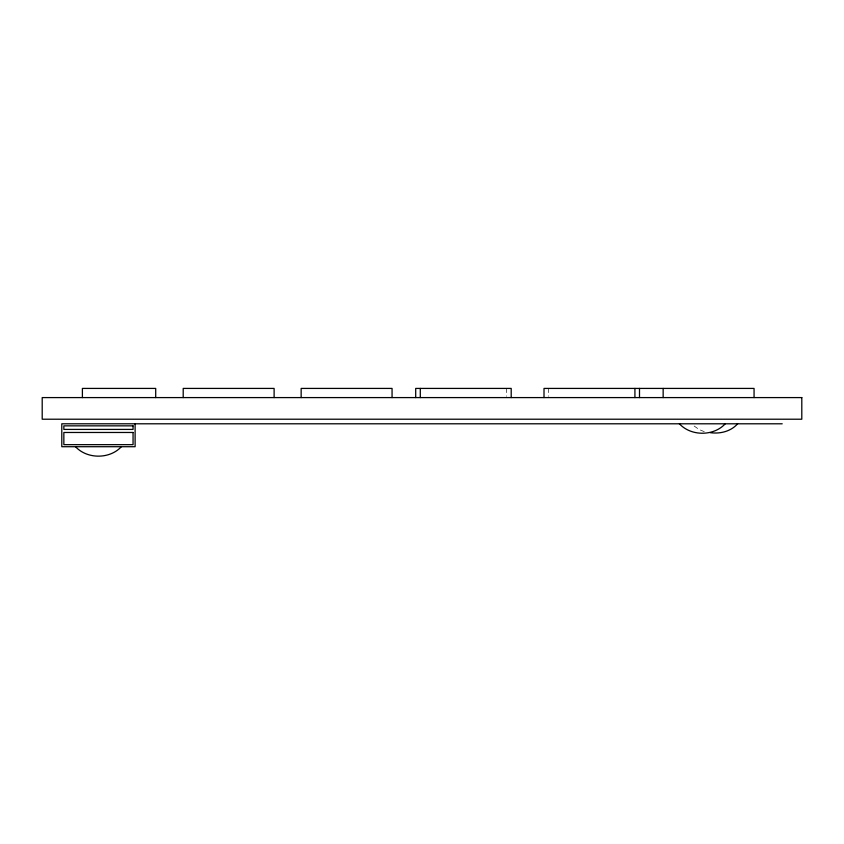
<?xml version="1.0" encoding="UTF-8"?>
<svg xmlns="http://www.w3.org/2000/svg" width="844" height="844" viewBox="0 0 844 844"><rect width="100%" height="100%" fill="white"/><g stroke="black" fill="none" stroke-linecap="round" stroke-linejoin="round"><path stroke-width="0.63" stroke-dasharray="4.22 3.17" d="M704.255 431.653L699.349 429.628L694.106 426.02M548.589 388.419L548.589 396.279M506.622 388.419L506.622 396.279"/><path stroke-width="1.27" d="M121.367 446.708C109.773 459.294 87.132 459.294 75.538 446.708M725.239 423.793C713.644 436.38 691.004 436.38 679.409 423.793M737.635 423.793C730.841 431.463 720.143 434.059 710.237 432.666M782.209 423.793L61.791 423.793L61.791 446.708L135.114 446.708L135.114 423.793M754.061 397.587L754.061 388.419L544.011 388.419L544.011 397.587M663.152 388.419L663.152 397.587M639.499 388.419L639.499 397.587M634.92 388.419L634.92 397.587M511.2 397.587L511.2 388.419L415.702 388.419L415.702 397.587M420.291 388.419L420.291 397.587M392.059 397.587L392.059 388.419L301.15 388.419L301.15 397.587M274.11 397.587L274.11 388.419L183.201 388.419L183.201 397.587M155.707 397.587L155.707 388.419L82.395 388.419L82.395 397.587M801.8 397.587L42.2 397.587L42.2 419.215L801.8 419.215L801.8 397.587M133.057 425.851L63.849 425.851L63.849 429.417L133.057 429.417L133.057 425.851M133.057 432.476L63.849 432.476L63.849 444.661L133.057 444.661L133.057 432.476"/></g></svg>
